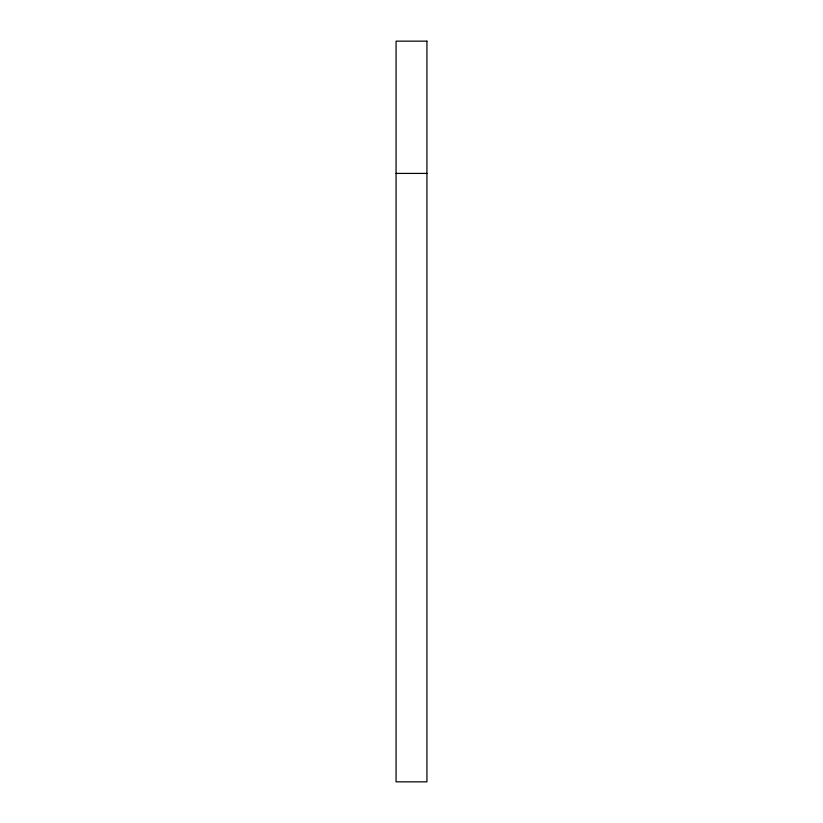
<?xml version="1.0" encoding="UTF-8"?>
<svg xmlns="http://www.w3.org/2000/svg" width="823" height="823" viewBox="0 0 823 823"><rect width="100%" height="100%" fill="white"/><g stroke="black" fill="none" stroke-linecap="round" stroke-linejoin="round"><path stroke-width="1.23" d="M396.069 173.416L426.931 173.416M426.931 41.15L396.069 41.15L396.069 781.85L426.931 781.85L426.931 41.15"/></g></svg>
